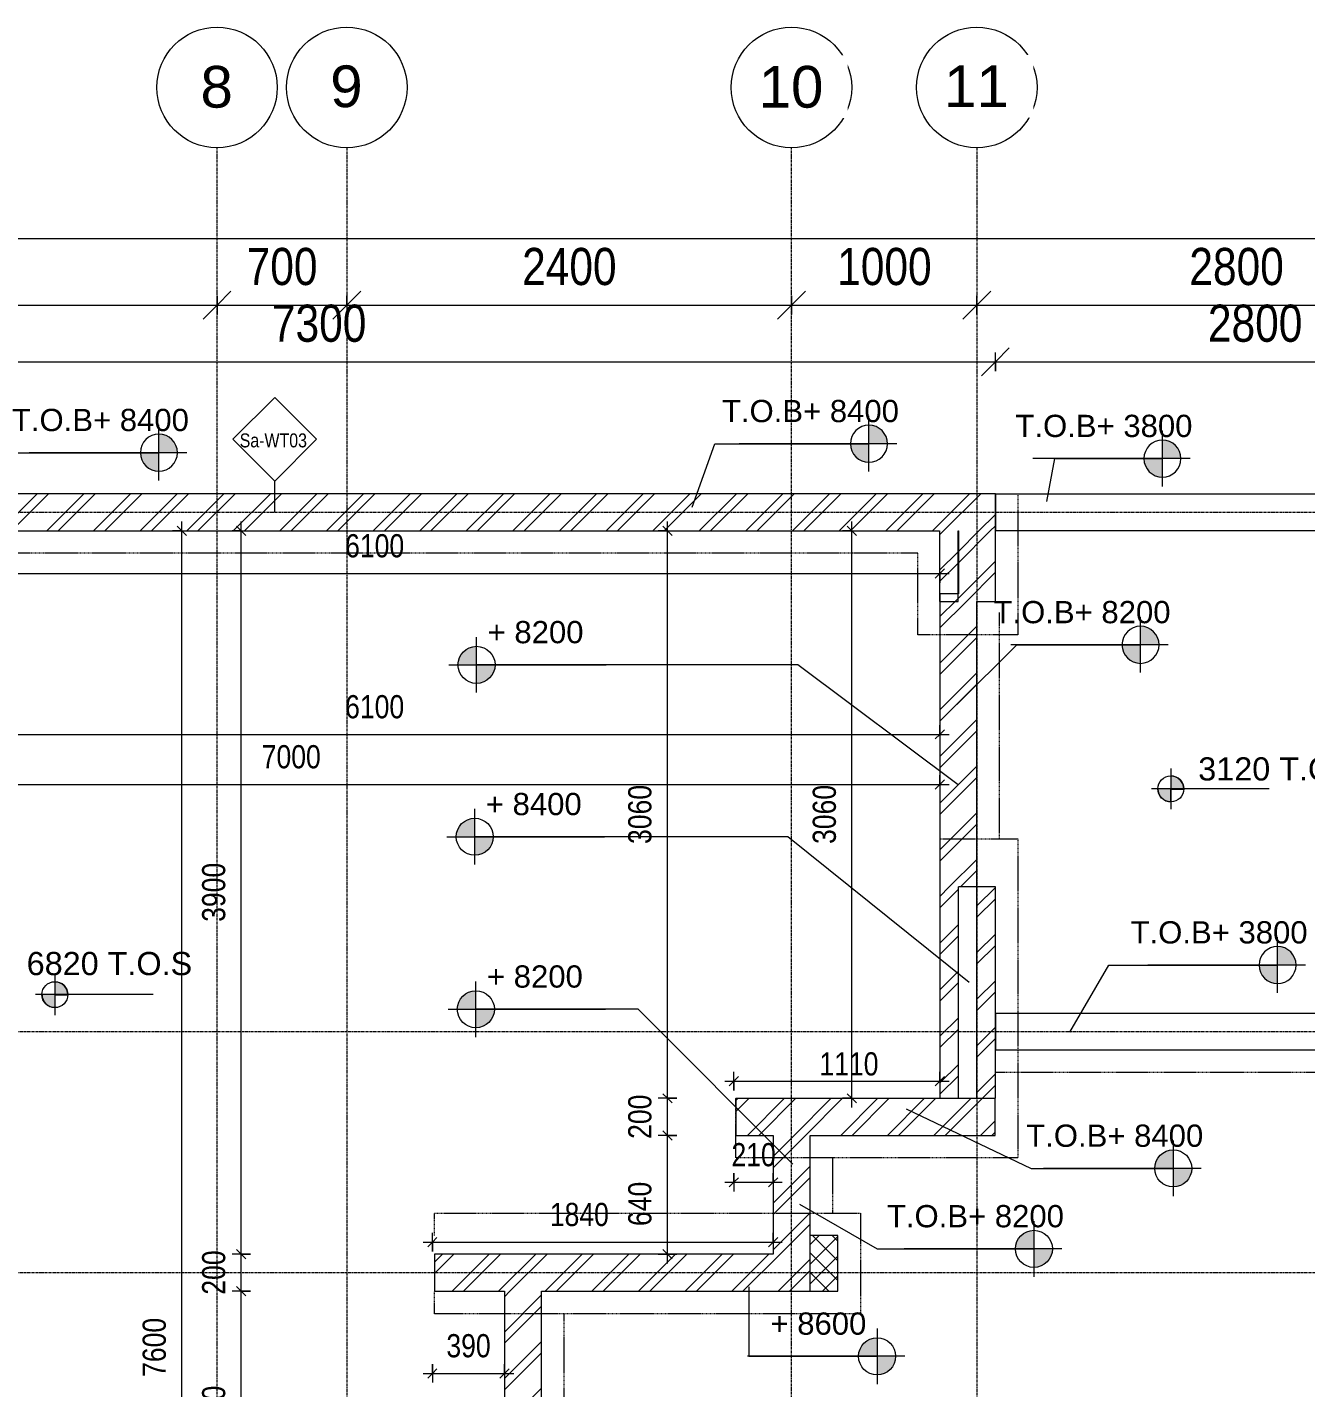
# Model space of a CAD drawing. Header units: millimetres. Extents: x -13951 to 24706, y -4881 to 8681.
# Drawn here: x 4919 to 11818, y 1159 to 8496 of the extents above; entities that cross this region are included whole.
import ezdxf

# ---------------------------------------------------------------- set-up
doc = ezdxf.new("R2010")
doc.units = ezdxf.units.MM
doc.linetypes.add('Grid Line', pattern=[22.225, 12.7, -3.175, 3.175, -3.175])
doc.linetypes.add('Hidden', pattern=[7.14375, 4.7625, -2.38125])
for name, color, linetype, lineweight in [('A-ANNO-DIMS', 211, 'Continuous', 9), ('A-ANNO-DIMS-50', 211, 'Continuous', 9), ('A-DETL-GENF', 92, 'Continuous', 18), ('A-DETL-HDLN', 90, 'Hidden', 18), ('A-DETL-MBND', 5, 'Continuous', 18), ('A-DETL-THIN', 151, 'Continuous', 18), ('A-WALL', 113, 'Continuous', 18), ('A-WALL-IDEN', 7, 'Continuous', 18), ('A-WALL-PATT', 111, 'Continuous', 18), ('G-ANNO-DIMS', 111, 'Continuous', 9), ('G-ANNO-TEXT', 231, 'Continuous', 9), ('S-GRID', 1, 'Continuous', 9), ('S-GRID-IDEN', 1, 'Continuous', 9)]:
    doc.layers.add(name, color=color, linetype=linetype, lineweight=lineweight)
doc.styles.add('Arial Narrow', font='ARIALN.TTF', dxfattribs={"height": 75})
doc.styles.add('Arial Narrow_2', font='ARIALN.TTF', dxfattribs={"height": 200})
doc.styles.add('Arial Narrow_3', font='ARIALN.TTF', dxfattribs={"height": 125})
doc.styles.add('Arial_1', font='arial.ttf', dxfattribs={"height": 225})
doc.styles.add('Arial_2', font='arial.ttf', dxfattribs={"height": 125})
doc.styles.add('Arial_3', font='arial.ttf', dxfattribs={"height": 120})
doc.dimstyles.new('dimension_line', dxfattribs={"dimscale": 304.8, "dimtxt": 127.928872, "dimasz": 0.164042, "dimexe": 0.164042, "dimexo": 0.0625, "dimgap": 0.164042, "dimtad": 1, "dimdec": 0, "dimrnd": 10, "dimzin": 0, "dimdsep": 46, "dimtxsty": 'Arial Narrow_3', "dimblk1": 'OBLIQUE', "dimblk2": 'OBLIQUE', "dimsah": 1, "dimcen": 0.09, "dimdle": 0.164042, "dimazin": 0, "dimtfac": 1, "dimtdec": 4, "dimtix": 1, "dimtmove": 0, "dimatfit": 3, "dimfxl": 0.164042, "dimfxlon": 1, "dimtvp": 1, "dimtolj": 1, "dimtzin": 0, "dimarcsym": 2})
doc.dimstyles.new('dimension_line_1', dxfattribs={"dimscale": 304.8, "dimtxt": 127.928872, "dimasz": 0.164042, "dimexe": 0.164042, "dimexo": 0.0625, "dimgap": 0.164042, "dimtad": 1, "dimdec": 0, "dimrnd": 10, "dimzin": 0, "dimdsep": 46, "dimtxsty": 'Arial Narrow_3', "dimblk1": 'OBLIQUE', "dimblk2": 'OBLIQUE', "dimsah": 1, "dimcen": 0.09, "dimdle": 0.164042, "dimazin": 0, "dimtfac": 1, "dimtdec": 4, "dimtix": 1, "dimtmove": 2, "dimatfit": 3, "dimfxl": 0.164042, "dimfxlon": 1, "dimtvp": 1, "dimtolj": 1, "dimtzin": 0, "dimarcsym": 2})
doc.dimstyles.new('dimension_line_3MM', dxfattribs={"dimscale": 304.8, "dimtxt": 204.686195, "dimasz": 0.492126, "dimexe": 0.164042, "dimexo": 0.0625, "dimgap": 0.164042, "dimtad": 1, "dimdec": 0, "dimrnd": 10, "dimzin": 0, "dimdsep": 46, "dimtxsty": 'Arial Narrow_2', "dimblk1": 'OBLIQUE', "dimblk2": 'OBLIQUE', "dimsah": 1, "dimcen": 0.09, "dimdle": 0.164042, "dimazin": 0, "dimtfac": 1, "dimtdec": 4, "dimtix": 1, "dimtmove": 0, "dimatfit": 3, "dimfxl": 0.164042, "dimfxlon": 1, "dimtvp": 1, "dimtolj": 1, "dimtzin": 0, "dimarcsym": 2})
pattern_1 = [(45, (0, 0), (-125.7236, 125.7236), []), (45, (0, 190.5), (-125.7236, 125.7236), [])]

# ---------------------------------------------------------------- blocks, each defined once
blk = doc.blocks.new('Grid - M_Grid Head - Circle-24584-BLOCKWORK RF PLAN')
at = {"layer": 'S-GRID-IDEN'}
blk.add_circle((0, 0), 6.5, dxfattribs=at)
blk = doc.blocks.new('M_Wall Tag1 - 12mm 2-498188-BLOCKWORK RF PLAN')
at = {"layer": 'A-WALL-IDEN', "lineweight": 9}
for p, q in [((-4.49, 0), (0.02, 4.51)), ((0.02, 4.51), (4.53, 0)), ((-4.49, 0), (0.02, -4.51)), ((0.02, -4.51), (4.53, 0))]:
    blk.add_line(p, q, dxfattribs=at)
blk = doc.blocks.new('DIMBLOCK39-BLOCKWORK RF PLAN')
at = {"layer": 'A-ANNO-DIMS-50', "transparency": 16777216}
for p, q in [((6074.5, 1679.8), (6049.5, 1704.8)), ((6124.5, 1679.8), (6024.5, 1679.8)), ((6074.5, 340.3), (6074.5, 1679.8)), ((6074.5, 1679.8), (6099.5, 1654.8)), ((6074.5, 1679.8), (6124.5, 1679.8)), ((6124.5, 340.3), (6024.5, 340.3)), ((6074.5, 340.3), (6049.5, 365.3)), ((6074.5, 340.3), (6099.5, 315.3)), ((6074.5, 340.3), (6124.5, 340.3))]:
    blk.add_line(p, q, dxfattribs=at)
at = {"layer": 'A-ANNO-DIMS-50', "color": 0, "transparency": 16777216, "insert": (5862.9, 851.7), "char_height": 125, "width": 380.132, "attachment_point": 1, "rotation": 90, "line_spacing_factor": 0.974696, "style": 'Arial Narrow_3'}
blk.add_mtext('1340', dxfattribs=at)
blk = doc.blocks.new('_Oblique')
at = {"color": 0, "linetype": 'ByBlock', "lineweight": -2}
blk.add_line((-0.5, -0.5), (0.5, 0.5), dxfattribs=at)
blk = doc.blocks.new('DIMBLOCK40-BLOCKWORK RF PLAN')
at = {"layer": 'A-ANNO-DIMS-50', "transparency": 16777216}
for p, q in [((6124.5, 1879.8), (6024.5, 1879.8)), ((6074.5, 1879.8), (6049.5, 1904.8)), ((6074.5, 1679.8), (6074.5, 1879.8)), ((6074.5, 1879.8), (6099.5, 1854.8)), ((6074.5, 1879.8), (6124.5, 1879.8)), ((6074.5, 1679.8), (6049.5, 1704.8)), ((6124.5, 1679.8), (6024.5, 1679.8)), ((6074.5, 1679.8), (6099.5, 1654.8)), ((6074.5, 1679.8), (6124.5, 1679.8))]:
    blk.add_line(p, q, dxfattribs=at)
at = {"layer": 'A-ANNO-DIMS-50', "color": 0, "transparency": 16777216, "insert": (5862.9, 1661), "char_height": 125, "width": 285.099, "attachment_point": 1, "rotation": 90, "line_spacing_factor": 0.974696, "style": 'Arial Narrow_3'}
blk.add_mtext('200', dxfattribs=at)
blk = doc.blocks.new('DIMBLOCK41-BLOCKWORK RF PLAN')
at = {"layer": 'A-ANNO-DIMS-50', "transparency": 16777216}
for p, q in [((6074.5, 5779.8), (6049.5, 5804.8)), ((6074.5, 1879.8), (6074.5, 5829.8)), ((6024.5, 5779.8), (6124.5, 5779.8)), ((6074.5, 5779.8), (6024.5, 5779.8)), ((6074.5, 5779.8), (6099.5, 5754.8)), ((6124.5, 1879.8), (6024.5, 1879.8)), ((6074.5, 1879.8), (6049.5, 1904.8)), ((6074.5, 1879.8), (6099.5, 1854.8)), ((6074.5, 1879.8), (6124.5, 1879.8))]:
    blk.add_line(p, q, dxfattribs=at)
at = {"layer": 'A-ANNO-DIMS-50', "color": 0, "transparency": 16777216, "insert": (5862.9, 3671.4), "char_height": 125, "width": 380.132, "attachment_point": 1, "rotation": 90, "line_spacing_factor": 0.974696, "style": 'Arial Narrow_3'}
blk.add_mtext('3900', dxfattribs=at)
blk = doc.blocks.new('DIMBLOCK43-BLOCKWORK RF PLAN')
at = {"layer": 'A-ANNO-DIMS-50', "transparency": 16777216}
for p, q in [((7105.4, 1894.5), (7105.4, 1994.5)), ((8943.6, 1994.5), (8943.6, 1894.5)), ((8943.6, 1944.5), (8943.6, 1994.5)), ((7055.4, 1944.5), (8993.6, 1944.5)), ((7105.4, 1944.5), (7080.4, 1919.5)), ((7105.4, 1944.5), (7130.4, 1969.5)), ((7105.4, 1944.5), (7105.4, 1894.5)), ((8943.6, 1944.5), (8918.6, 1919.5)), ((8943.6, 1944.5), (8968.6, 1969.5))]:
    blk.add_line(p, q, dxfattribs=at)
at = {"layer": 'A-ANNO-DIMS-50', "color": 0, "transparency": 16777216, "insert": (7739.2, 2156), "char_height": 125, "width": 380.132, "attachment_point": 1, "line_spacing_factor": 0.974696, "style": 'Arial Narrow_3'}
blk.add_mtext('1840', dxfattribs=at)
blk = doc.blocks.new('DIMBLOCK44-BLOCKWORK RF PLAN')
at = {"layer": 'A-ANNO-DIMS-50', "transparency": 16777216}
for p, q in [((8423.7, 2519.8), (8323.7, 2519.8)), ((8373.7, 2519.8), (8348.7, 2544.8)), ((8373.7, 1829.8), (8373.7, 2519.8)), ((8373.7, 2519.8), (8398.7, 2494.8)), ((8373.7, 2519.8), (8423.7, 2519.8)), ((8323.7, 1879.8), (8423.7, 1879.8)), ((8373.7, 1879.8), (8323.7, 1879.8)), ((8373.7, 1879.8), (8348.7, 1904.8)), ((8373.7, 1879.8), (8398.7, 1854.8))]:
    blk.add_line(p, q, dxfattribs=at)
at = {"layer": 'A-ANNO-DIMS-50', "color": 0, "transparency": 16777216, "insert": (8162.1, 2031), "char_height": 125, "width": 285.099, "attachment_point": 1, "rotation": 90, "line_spacing_factor": 0.974696, "style": 'Arial Narrow_3'}
blk.add_mtext('640', dxfattribs=at)
blk = doc.blocks.new('DIMBLOCK45-BLOCKWORK RF PLAN')
at = {"layer": 'A-ANNO-DIMS-50', "transparency": 16777216}
for p, q in [((8423.7, 2719.8), (8323.7, 2719.8)), ((8373.7, 2719.8), (8348.7, 2744.8)), ((8373.7, 2519.8), (8373.7, 2719.8)), ((8373.7, 2719.8), (8398.7, 2694.8)), ((8373.7, 2719.8), (8423.7, 2719.8)), ((8423.7, 2519.8), (8323.7, 2519.8)), ((8373.7, 2519.8), (8348.7, 2544.8)), ((8373.7, 2519.8), (8398.7, 2494.8)), ((8373.7, 2519.8), (8423.7, 2519.8))]:
    blk.add_line(p, q, dxfattribs=at)
at = {"layer": 'A-ANNO-DIMS-50', "color": 0, "transparency": 16777216, "insert": (8162.1, 2501), "char_height": 125, "width": 285.099, "attachment_point": 1, "rotation": 90, "line_spacing_factor": 0.974696, "style": 'Arial Narrow_3'}
blk.add_mtext('200', dxfattribs=at)
blk = doc.blocks.new('DIMBLOCK46-BLOCKWORK RF PLAN')
at = {"layer": 'A-ANNO-DIMS-50', "transparency": 16777216}
for p, q in [((8373.7, 5779.8), (8348.7, 5804.8)), ((8373.7, 2719.8), (8373.7, 5829.8)), ((8323.7, 5779.8), (8423.7, 5779.8)), ((8373.7, 5779.8), (8323.7, 5779.8)), ((8373.7, 5779.8), (8398.7, 5754.8)), ((8423.7, 2719.8), (8323.7, 2719.8)), ((8373.7, 2719.8), (8348.7, 2744.8)), ((8373.7, 2719.8), (8398.7, 2694.8)), ((8373.7, 2719.8), (8423.7, 2719.8))]:
    blk.add_line(p, q, dxfattribs=at)
at = {"layer": 'A-ANNO-DIMS-50', "color": 0, "transparency": 16777216, "insert": (8162.1, 4091.4), "char_height": 125, "width": 380.132, "attachment_point": 1, "rotation": 90, "line_spacing_factor": 0.974696, "style": 'Arial Narrow_3'}
blk.add_mtext('3060', dxfattribs=at)
blk = doc.blocks.new('DIMBLOCK47-BLOCKWORK RF PLAN')
at = {"layer": 'A-ANNO-DIMS-50', "transparency": 16777216}
for p, q in [((8732.6, 2316.9), (8732.6, 2216.9)), ((8732.6, 2266.9), (8732.6, 2316.9)), ((8732.6, 2266.9), (8757.6, 2291.9)), ((8943.6, 2316.9), (8943.6, 2216.9)), ((8943.6, 2266.9), (8943.6, 2316.9)), ((8943.6, 2266.9), (8968.6, 2291.9)), ((8682.6, 2266.9), (8993.6, 2266.9)), ((8732.6, 2266.9), (8707.6, 2241.9)), ((8943.6, 2266.9), (8918.6, 2241.9))]:
    blk.add_line(p, q, dxfattribs=at)
at = {"layer": 'A-ANNO-DIMS-50', "color": 0, "transparency": 16777216, "insert": (8719.3, 2478.4), "char_height": 125, "width": 285.099, "attachment_point": 1, "line_spacing_factor": 0.974696, "style": 'Arial Narrow_3'}
blk.add_mtext('210', dxfattribs=at)
blk = doc.blocks.new('DIMBLOCK48-BLOCKWORK RF PLAN')
at = {"layer": 'A-ANNO-DIMS-50', "transparency": 16777216}
for p, q in [((8732.6, 2762.6), (8732.6, 2862.6)), ((9843.2, 2862.6), (9843.2, 2762.6)), ((9843.2, 2812.6), (9843.2, 2862.6)), ((8682.6, 2812.6), (9893.2, 2812.6)), ((8732.6, 2812.6), (8707.6, 2787.6)), ((8732.6, 2812.6), (8757.6, 2837.6)), ((8732.6, 2812.6), (8732.6, 2762.6)), ((9843.2, 2812.6), (9818.2, 2787.6)), ((9843.2, 2812.6), (9868.2, 2837.6))]:
    blk.add_line(p, q, dxfattribs=at)
at = {"layer": 'A-ANNO-DIMS-50', "color": 0, "transparency": 16777216, "insert": (9193.9, 2968.1), "char_height": 125, "width": 380.132, "attachment_point": 1, "line_spacing_factor": 0.974696, "style": 'Arial Narrow_3'}
blk.add_mtext('1110', dxfattribs=at)
blk = doc.blocks.new('Spot Elevations - M_Spot Elevation - Target Filled-23738-BLOCKWORK RF PLAN')
at = {"layer": 'G-ANNO-DIMS'}
h = blk.add_hatch(color=256, dxfattribs=at)
edge = h.paths.add_edge_path()
edge.add_line((0, 0), (-2, 0))
edge.add_arc((0, 0), 2, 90, 180, ccw=False)
edge.add_line((0, 2), (0, 0))
h = blk.add_hatch(color=256, dxfattribs=at)
edge = h.paths.add_edge_path()
edge.add_line((0, 0), (2, 0))
edge.add_arc((0, 0), 2, 270, 360, ccw=False)
edge.add_line((0, -2), (0, 0))
for p, q in [((0, -3), (0, 3)), ((-3, 0), (14, 0))]:
    blk.add_line(p, q, dxfattribs=at)
blk.add_circle((0, 0), 2, dxfattribs=at)
blk = doc.blocks.new('DIMBLOCK64-BLOCKWORK RF PLAN')
at = {"layer": 'A-ANNO-DIMS-50', "transparency": 16777216}
for p, q in [((3743.2, 4732.5), (3743.2, 4632.5)), ((3743.2, 4682.5), (3743.2, 4732.5)), ((3743.2, 4682.5), (3768.2, 4707.5)), ((9843.2, 4732.5), (9843.2, 4632.5)), ((9843.2, 4682.5), (9843.2, 4732.5)), ((9843.2, 4682.5), (9868.2, 4707.5)), ((3743.2, 4682.5), (3718.2, 4657.5)), ((3743.2, 4682.5), (9893.2, 4682.5)), ((9843.2, 4682.5), (9818.2, 4657.5))]:
    blk.add_line(p, q, dxfattribs=at)
at = {"layer": 'A-ANNO-DIMS-50', "color": 0, "transparency": 16777216, "insert": (6634.8, 4894), "char_height": 125, "width": 380.132, "attachment_point": 1, "line_spacing_factor": 0.974696, "style": 'Arial Narrow_3'}
blk.add_mtext('6100', dxfattribs=at)
blk = doc.blocks.new('DIMBLOCK65-BLOCKWORK RF PLAN')
at = {"layer": 'A-ANNO-DIMS-50', "transparency": 16777216}
for p, q in [((9369.1, 5779.8), (9344.1, 5804.8)), ((9369.1, 2669.8), (9369.1, 5829.8)), ((9319.1, 5779.8), (9419.1, 5779.8)), ((9369.1, 5779.8), (9319.1, 5779.8)), ((9369.1, 5779.8), (9394.1, 5754.8)), ((9319.1, 2719.8), (9419.1, 2719.8)), ((9369.1, 2719.8), (9319.1, 2719.8)), ((9369.1, 2719.8), (9344.1, 2744.8)), ((9369.1, 2719.8), (9394.1, 2694.8))]:
    blk.add_line(p, q, dxfattribs=at)
at = {"layer": 'A-ANNO-DIMS-50', "color": 0, "transparency": 16777216, "insert": (9157.6, 4091.4), "char_height": 125, "width": 380.132, "attachment_point": 1, "rotation": 90, "line_spacing_factor": 0.974696, "style": 'Arial Narrow_3'}
blk.add_mtext('3060', dxfattribs=at)
blk = doc.blocks.new('DIMBLOCK68-BLOCKWORK RF PLAN')
at = {"layer": 'A-ANNO-DIMS-50', "transparency": 16777216}
for p, q in [((7105.4, 1286.7), (7105.4, 1186.7)), ((7105.4, 1236.7), (7105.4, 1286.7)), ((7105.4, 1236.7), (7130.4, 1261.7)), ((7494.4, 1286.7), (7494.4, 1186.7)), ((7494.4, 1236.7), (7494.4, 1286.7)), ((7494.4, 1236.7), (7519.4, 1261.7)), ((7055.4, 1236.7), (7544.4, 1236.7)), ((7105.4, 1236.7), (7080.4, 1211.7)), ((7494.4, 1236.7), (7469.4, 1211.7))]:
    blk.add_line(p, q, dxfattribs=at)
at = {"layer": 'A-ANNO-DIMS-50', "color": 0, "transparency": 16777216, "insert": (7181.1, 1448.3), "char_height": 125, "width": 285.099, "attachment_point": 1, "line_spacing_factor": 0.974696, "style": 'Arial Narrow_3'}
blk.add_mtext('390', dxfattribs=at)
blk = doc.blocks.new('DIMBLOCK71-BLOCKWORK RF PLAN')
at = {"layer": 'A-ANNO-DIMS-50', "lineweight": 18, "transparency": 16777216}
for p, q in [((-12056.8, 7357), (-11981.8, 7432)), ((12943.2, 7357), (13018.2, 7432)), ((-12056.8, 7357), (-12131.8, 7282)), ((12943.2, 7357), (12868.2, 7282))]:
    blk.add_line(p, q, dxfattribs=at)
at = {"layer": 'A-ANNO-DIMS-50', "transparency": 16777216}
for p, q in [((-12106.8, 7357), (12993.2, 7357)), ((-12056.8, 7307), (-12056.8, 7407)), ((-12056.8, 7357), (-12056.8, 7307)), ((12943.2, 7307), (12943.2, 7407)), ((12943.2, 7357), (12943.2, 7307))]:
    blk.add_line(p, q, dxfattribs=at)
at = {"layer": 'A-ANNO-DIMS-50', "color": 0, "transparency": 16777216, "insert": (126.4, 7665.5), "char_height": 200, "width": 760.263, "attachment_point": 1, "line_spacing_factor": 0.974696, "style": 'Arial Narrow_2'}
blk.add_mtext('25000', dxfattribs=at)
blk = doc.blocks.new('DIMBLOCK79-BLOCKWORK RF PLAN')
at = {"layer": 'A-ANNO-DIMS-50', "lineweight": 18, "transparency": 16777216}
for p, q in [((2743.6, 6997), (2818.6, 7072)), ((5943.6, 6997), (6018.6, 7072)), ((2743.6, 6997), (2668.6, 6922)), ((5943.6, 6997), (5868.6, 6922))]:
    blk.add_line(p, q, dxfattribs=at)
at = {"layer": 'A-ANNO-DIMS-50', "transparency": 16777216}
for p, q in [((2743.6, 7047), (2743.6, 6947)), ((2743.6, 6997), (2743.6, 7047)), ((5943.6, 7047), (5943.6, 6947)), ((5943.6, 6997), (5943.6, 7047)), ((2743.6, 6997), (5943.6, 6997))]:
    blk.add_line(p, q, dxfattribs=at)
at = {"layer": 'A-ANNO-DIMS-50', "color": 0, "transparency": 16777216, "insert": (4090.2, 7305.5), "char_height": 200, "width": 608.21, "attachment_point": 1, "line_spacing_factor": 0.974696, "style": 'Arial Narrow_2'}
blk.add_mtext('3200', dxfattribs=at)
blk = doc.blocks.new('DIMBLOCK80-BLOCKWORK RF PLAN')
at = {"layer": 'A-ANNO-DIMS-50', "lineweight": 18, "transparency": 16777216}
for p, q in [((5943.6, 6997), (6018.6, 7072)), ((6643.6, 6997), (6718.6, 7072)), ((5943.6, 6997), (5868.6, 6922)), ((6643.6, 6997), (6568.6, 6922))]:
    blk.add_line(p, q, dxfattribs=at)
at = {"layer": 'A-ANNO-DIMS-50', "transparency": 16777216}
for p, q in [((5943.6, 7047), (5943.6, 6947)), ((5943.6, 6997), (5943.6, 7047)), ((6643.6, 7047), (6643.6, 6947)), ((6643.6, 6997), (6643.6, 7047)), ((5943.6, 6997), (6643.6, 6997))]:
    blk.add_line(p, q, dxfattribs=at)
at = {"layer": 'A-ANNO-DIMS-50', "color": 0, "transparency": 16777216, "insert": (6103.5, 7305.5), "char_height": 200, "width": 456.158, "attachment_point": 1, "line_spacing_factor": 0.974696, "style": 'Arial Narrow_2'}
blk.add_mtext('700', dxfattribs=at)
blk = doc.blocks.new('DIMBLOCK81-BLOCKWORK RF PLAN')
at = {"layer": 'A-ANNO-DIMS-50', "lineweight": 18, "transparency": 16777216}
for p, q in [((6643.6, 6997), (6718.6, 7072)), ((9042.8, 6997), (9117.8, 7072)), ((6643.6, 6997), (6568.6, 6922)), ((9042.8, 6997), (8967.8, 6922))]:
    blk.add_line(p, q, dxfattribs=at)
at = {"layer": 'A-ANNO-DIMS-50', "transparency": 16777216}
for p, q in [((6643.6, 7047), (6643.6, 6947)), ((6643.6, 6997), (6643.6, 7047)), ((9042.8, 7047), (9042.8, 6947)), ((9042.8, 6997), (9042.8, 7047)), ((6643.6, 6997), (9042.8, 6997))]:
    blk.add_line(p, q, dxfattribs=at)
at = {"layer": 'A-ANNO-DIMS-50', "color": 0, "transparency": 16777216, "insert": (7589.8, 7305.5), "char_height": 200, "width": 608.21, "attachment_point": 1, "line_spacing_factor": 0.974696, "style": 'Arial Narrow_2'}
blk.add_mtext('2400', dxfattribs=at)
blk = doc.blocks.new('DIMBLOCK82-BLOCKWORK RF PLAN')
at = {"layer": 'A-ANNO-DIMS-50', "lineweight": 18, "transparency": 16777216}
for p, q in [((9042.8, 6997), (9117.8, 7072)), ((10043.2, 6997), (10118.2, 7072)), ((9042.8, 6997), (8967.8, 6922)), ((10043.2, 6997), (9968.2, 6922))]:
    blk.add_line(p, q, dxfattribs=at)
at = {"layer": 'A-ANNO-DIMS-50', "transparency": 16777216}
for p, q in [((9042.8, 7047), (9042.8, 6947)), ((9042.8, 6997), (9042.8, 7047)), ((10043.2, 6947), (10043.2, 7047)), ((9042.8, 6997), (10043.2, 6997)), ((10043.2, 6997), (10043.2, 6947))]:
    blk.add_line(p, q, dxfattribs=at)
at = {"layer": 'A-ANNO-DIMS-50', "color": 0, "transparency": 16777216, "insert": (9289.6, 7305.5), "char_height": 200, "width": 608.21, "attachment_point": 1, "line_spacing_factor": 0.974696, "style": 'Arial Narrow_2'}
blk.add_mtext('1000', dxfattribs=at)
blk = doc.blocks.new('DIMBLOCK83-BLOCKWORK RF PLAN')
at = {"layer": 'A-ANNO-DIMS-50', "lineweight": 18, "transparency": 16777216}
for p, q in [((10043.2, 6997), (10118.2, 7072)), ((12842.8, 6997), (12917.8, 7072)), ((10043.2, 6997), (9968.2, 6922)), ((12842.8, 6997), (12767.8, 6922))]:
    blk.add_line(p, q, dxfattribs=at)
at = {"layer": 'A-ANNO-DIMS-50', "transparency": 16777216}
for p, q in [((10043.2, 6947), (10043.2, 7047)), ((12842.8, 7047), (12842.8, 6947)), ((12842.8, 6997), (12842.8, 7047)), ((10043.2, 6997), (12842.8, 6997)), ((10043.2, 6997), (10043.2, 6947))]:
    blk.add_line(p, q, dxfattribs=at)
at = {"layer": 'A-ANNO-DIMS-50', "color": 0, "transparency": 16777216, "insert": (11189.6, 7305.5), "char_height": 200, "width": 608.21, "attachment_point": 1, "line_spacing_factor": 0.974696, "style": 'Arial Narrow_2'}
blk.add_mtext('2800', dxfattribs=at)
blk = doc.blocks.new('DIMBLOCK88-BLOCKWORK RF PLAN')
at = {"layer": 'A-ANNO-DIMS-50', "lineweight": 18, "transparency": 16777216}
for p, q in [((2843.2, 6691), (2918.2, 6766)), ((10143.2, 6691), (10218.2, 6766)), ((2843.2, 6691), (2768.2, 6616)), ((10143.2, 6691), (10068.2, 6616))]:
    blk.add_line(p, q, dxfattribs=at)
at = {"layer": 'A-ANNO-DIMS-50', "transparency": 16777216}
for p, q in [((2843.2, 6641), (2843.2, 6741)), ((2843.2, 6691), (10143.2, 6691)), ((2843.2, 6691), (2843.2, 6641)), ((10143.2, 6641), (10143.2, 6741)), ((10143.2, 6691), (10143.2, 6641))]:
    blk.add_line(p, q, dxfattribs=at)
at = {"layer": 'A-ANNO-DIMS-50', "color": 0, "transparency": 16777216, "insert": (6239.8, 6999.5), "char_height": 200, "width": 608.21, "attachment_point": 1, "line_spacing_factor": 0.974696, "style": 'Arial Narrow_2'}
blk.add_mtext('7300', dxfattribs=at)
blk = doc.blocks.new('DIMBLOCK89-BLOCKWORK RF PLAN')
at = {"layer": 'A-ANNO-DIMS-50', "lineweight": 18, "transparency": 16777216}
for p, q in [((10143.2, 6691), (10218.2, 6766)), ((12943.2, 6691), (13018.2, 6766)), ((10143.2, 6691), (10068.2, 6616)), ((12943.2, 6691), (12868.2, 6616))]:
    blk.add_line(p, q, dxfattribs=at)
at = {"layer": 'A-ANNO-DIMS-50', "transparency": 16777216}
for p, q in [((10143.2, 6641), (10143.2, 6741)), ((10143.2, 6691), (12993.2, 6691)), ((10143.2, 6691), (10143.2, 6641)), ((12943.2, 6641), (12943.2, 6741)), ((12943.2, 6691), (12943.2, 6641))]:
    blk.add_line(p, q, dxfattribs=at)
at = {"layer": 'A-ANNO-DIMS-50', "color": 0, "transparency": 16777216, "insert": (11289.8, 6999.5), "char_height": 200, "width": 608.21, "attachment_point": 1, "line_spacing_factor": 0.974696, "style": 'Arial Narrow_2'}
blk.add_mtext('2800', dxfattribs=at)
blk = doc.blocks.new('DIMBLOCK113-BLOCKWORK RF PLAN')
at = {"layer": 'A-ANNO-DIMS-50', "transparency": 16777216}
for p, q in [((3743.2, 5600.4), (3743.2, 5500.4)), ((3743.2, 5550.4), (3743.2, 5600.4)), ((9843.2, 5500.4), (9843.2, 5600.4)), ((3693.2, 5550.4), (9893.2, 5550.4)), ((3743.2, 5550.4), (3718.2, 5525.4)), ((3743.2, 5550.4), (3768.2, 5575.4)), ((9843.2, 5550.4), (9818.2, 5525.4)), ((9843.2, 5550.4), (9868.2, 5575.4)), ((9843.2, 5550.4), (9843.2, 5500.4))]:
    blk.add_line(p, q, dxfattribs=at)
at = {"layer": 'A-ANNO-DIMS-50', "color": 0, "transparency": 16777216, "insert": (6634.8, 5762), "char_height": 125, "width": 380.132, "attachment_point": 1, "line_spacing_factor": 0.974696, "style": 'Arial Narrow_3'}
blk.add_mtext('6100', dxfattribs=at)
blk = doc.blocks.new('DIMBLOCK121-BLOCKWORK RF PLAN')
at = {"layer": 'A-ANNO-DIMS-50', "transparency": 16777216}
for p, q in [((2793.2, 4412.8), (9893.2, 4412.8)), ((2843.2, 4412.8), (2818.2, 4387.8)), ((2843.2, 4462.8), (2843.2, 4362.8)), ((2843.2, 4412.8), (2843.2, 4462.8)), ((2843.2, 4412.8), (2868.2, 4437.8)), ((9843.2, 4412.8), (9818.2, 4387.8)), ((9843.2, 4462.8), (9843.2, 4362.8)), ((9843.2, 4412.8), (9843.2, 4462.8)), ((9843.2, 4412.8), (9868.2, 4437.8))]:
    blk.add_line(p, q, dxfattribs=at)
at = {"layer": 'A-ANNO-DIMS-50', "color": 0, "transparency": 16777216, "insert": (6184.8, 4624.3), "char_height": 125, "width": 380.132, "attachment_point": 1, "line_spacing_factor": 0.974696, "style": 'Arial Narrow_3'}
blk.add_mtext('7000', dxfattribs=at)
blk = doc.blocks.new('DIMBLOCK122-BLOCKWORK RF PLAN')
at = {"layer": 'A-ANNO-DIMS-50', "transparency": 16777216}
for p, q in [((5753.9, 5779.8), (5728.9, 5804.8)), ((5753.9, -1870.2), (5753.9, 5829.8)), ((5703.9, 5779.8), (5803.9, 5779.8)), ((5753.9, 5779.8), (5703.9, 5779.8)), ((5753.9, 5779.8), (5778.9, 5754.8)), ((5703.9, -1820.2), (5803.9, -1820.2)), ((5753.9, -1820.2), (5703.9, -1820.2)), ((5753.9, -1820.2), (5728.9, -1795.2)), ((5753.9, -1820.2), (5778.9, -1845.2))]:
    blk.add_line(p, q, dxfattribs=at)
at = {"layer": 'A-ANNO-DIMS-50', "color": 0, "transparency": 16777216, "insert": (5542.3, 1217.6), "char_height": 125, "width": 380.132, "attachment_point": 1, "rotation": 90, "line_spacing_factor": 0.974696, "style": 'Arial Narrow_3'}
blk.add_mtext('7600', dxfattribs=at)

msp = doc.modelspace()

# ---------------------------------------------------------------- hatches: boundary and pattern name
at = {"layer": 'A-DETL-GENF'}
for points in [[(11090.5, 4318.9), (11090.5, 4387.8), (11159.7, 4387.8), (11157.3, 4405.9), (11150.3, 4422.8), (11139.2, 4437.4), (11124.6, 4448.5), (11107.7, 4455.5), (11089.6, 4457.9), (11089.6, 4389.2), (11020.2, 4389.2), (11022.6, 4371), (11029.6, 4354), (11040.8, 4339.4), (11055.3, 4328.3), (11072.3, 4321.2)], [(5069.6, 3209.3), (5069.6, 3278.2), (5138.8, 3278.2), (5136.4, 3296.3), (5129.4, 3313.3), (5118.3, 3327.8), (5103.7, 3338.9), (5086.8, 3345.9), (5068.7, 3348.3), (5068.7, 3279.6), (4999.3, 3279.6), (5001.7, 3261.4), (5008.7, 3244.4), (5019.9, 3229.9), (5034.4, 3218.7), (5051.4, 3211.7)]]:
    msp.add_hatch(color=7, dxfattribs=at).paths.add_polyline_path(points)
at = {"layer": 'A-WALL-PATT'}
h = msp.add_hatch(dxfattribs=at)
h.set_pattern_fill('FP_2', color=256, style=0, pattern_type=2)
h.set_pattern_definition(pattern_1)
h.paths.add_polyline_path([(9842, 5779.8), (10143.2, 5779.8), (10143.2, 5979.8), (2843.2, 5979.8), (2843.2, 5779.8), (7291.3, 5779.8)])
h = msp.add_hatch(dxfattribs=at)
h.set_pattern_fill('FP_2', color=256, style=0, pattern_type=2)
h.set_pattern_definition(pattern_1)
h.paths.add_polyline_path([(9842, 5399.8), (9843.2, 5399.8), (9843.2, 5439.4), (9942, 5400.3), (9942, 5779.8), (9842, 5779.8)])
h = msp.add_hatch(dxfattribs=at)
h.set_pattern_fill('FP_2', color=256, style=0, pattern_type=2)
h.set_pattern_definition(pattern_1)
h.paths.add_polyline_path([(10143.2, 5399.8), (10143.2, 5779.8), (9943.2, 5779.8), (9943.2, 5399.8), (10043.2, 5399.8)])
h = msp.add_hatch(dxfattribs=at)
h.set_pattern_fill('FP_2', color=256, style=0, pattern_type=2)
h.set_pattern_definition(pattern_1)
h.paths.add_polyline_path([(9843.2, 3859.8), (10043.2, 3859.8), (10043.2, 5399.8), (9943.2, 5399.8), (9943.2, 5439.4), (9942, 5439.4), (9942, 5400.3), (9843.2, 5439.4)])
h = msp.add_hatch(dxfattribs=at)
h.set_pattern_fill('FP_2', color=256, style=0, pattern_type=2)
h.set_pattern_definition(pattern_1)
h.paths.add_polyline_path([(9943.2, 2719.8), (9943.2, 3859.8), (9843.2, 3859.8), (9843.2, 2719.8)])
h = msp.add_hatch(dxfattribs=at)
h.set_pattern_fill('FP_2', color=256, style=0, pattern_type=2)
h.set_pattern_definition(pattern_1)
h.paths.add_polyline_path([(10043.2, 2719.8), (10143.2, 2719.8), (10143.2, 3859.8), (10043.2, 3859.8), (10043.2, 3359)])
h = msp.add_hatch(dxfattribs=at)
h.set_pattern_fill('FP_2', color=256, style=0, pattern_type=2)
h.set_pattern_definition(pattern_1)
h.paths.add_polyline_path([(9143.6, 2519.8), (10141.6, 2519.8), (10141.6, 2719.8), (8743.6, 2719.8), (8743.6, 2519.8), (8943.6, 2519.8)])
h = msp.add_hatch(dxfattribs=at)
h.set_pattern_fill('FP_2', color=256, style=0, pattern_type=2)
h.set_pattern_definition(pattern_1)
h.paths.add_polyline_path([(8943.6, 1879.8), (9143.6, 1879.8), (9143.6, 2519.8), (8943.6, 2519.8), (8943.6, 2479.7)])
h = msp.add_hatch(dxfattribs=at)
h.set_pattern_fill('FP_1', color=256, style=0, pattern_type=2)
h.set_pattern_definition([(45, (0, 0), (-53.033, 53.033), []), (135, (0, 0), (-53.033, -53.033), [])])
h.paths.add_polyline_path([(9293.6, 1679.8), (9293.6, 1979.8), (9143.6, 1979.8), (9143.6, 1679.8)])
h = msp.add_hatch(dxfattribs=at)
h.set_pattern_fill('FP_2', color=256, style=0, pattern_type=2)
h.set_pattern_definition(pattern_1)
h.paths.add_polyline_path([(7694.4, 1679.8), (9143.6, 1679.8), (9143.6, 1879.8), (7116.4, 1879.8), (7116.4, 1679.8), (7494.4, 1679.8)])
h = msp.add_hatch(dxfattribs=at)
h.set_pattern_fill('FP_2', color=256, style=0, pattern_type=2)
h.set_pattern_definition(pattern_1)
h.paths.add_polyline_path([(7494.4, 340.3), (7694.4, 340.3), (7694.4, 1679.8), (7494.4, 1679.8), (7494.4, 373.1)])

# ---------------------------------------------------------------- linework, layer by layer
at = {"layer": 'A-DETL-HDLN'}
for p, q in [((10263.6, 5979.8), (10263.6, 5219.4)), ((9724.4, 5659.8), (2842.8, 5659.8)), ((9724.4, 5219.4), (9724.4, 5659.8)), ((10164.4, 5339.4), (10164.4, 4119.4)), ((10263.6, 5219.4), (9724.4, 5219.4)), ((9844.4, 4119.4), (10263.6, 4119.4)), ((10263.6, 4119.4), (10263.6, 2399.8)), ((13063.2, 2859.8), (10143.6, 2859.8)), ((8743.6, 2399.8), (8743.6, 2719.8)), ((10263.6, 2399.8), (8743.6, 2399.8)), ((9263.6, 2399.8), (9263.6, 2099.8)), ((7116.4, 2099.8), (9415.6, 2099.8)), ((7116.4, 1979.8), (7116.4, 2099.8)), ((9415.6, 2099.8), (9415.6, 1557.8)), ((7116.4, 1557.8), (7116.4, 1679.8)), ((9415.6, 1557.8), (7116.4, 1557.8)), ((7814.4, 1557.8), (7814.4, 20.3))]:
    msp.add_line(p, q, dxfattribs=at)
at = {"layer": 'A-DETL-MBND'}
for p, q in [((10143.6, 5979.8), (12943.2, 5979.8)), ((10143.6, 5979.8), (10143.6, 5779.8)), ((12743.2, 5779.8), (10143.6, 5779.8)), ((11089.7, 4498.4), (11089.7, 4278.4)), ((11619.7, 4388.4), (10984.7, 4388.4)), ((5068.8, 3388.8), (5068.8, 3168.8)), ((5598.8, 3278.8), (4963.8, 3278.8)), ((10143.6, 3179.8), (12743.2, 3179.8)), ((10143.6, 3179.8), (10143.6, 2979.8)), ((12943.2, 2979.8), (10143.6, 2979.8))]:
    msp.add_line(p, q, dxfattribs=at)
for centre in [(11089.7, 4388.4), (5068.8, 3278.8)]:
    msp.add_circle(centre, 70, dxfattribs=at)
at = {"layer": 'A-DETL-THIN'}
for p, q in [((11089.6, 4457.9), (11089.6, 4389.2)), ((11089.6, 4389.2), (11020.2, 4389.2)), ((11090.5, 4318.9), (11090.5, 4387.8)), ((11090.5, 4387.8), (11159.7, 4387.8)), ((5068.7, 3348.3), (5068.7, 3279.6)), ((5068.7, 3279.6), (4999.3, 3279.6)), ((5069.6, 3209.3), (5069.6, 3278.2)), ((5069.6, 3278.2), (5138.8, 3278.2))]:
    msp.add_line(p, q, dxfattribs=at)
for centre, radius, start, end in [((11089.6, 4387.8), 70.2, 0, 90), ((11090.5, 4389.2), 70.3, 180, 270), ((5068.7, 3278.2), 70.2, 360, 90), ((5069.6, 3279.6), 70.3, 180, 270)]:
    msp.add_arc(centre, radius, start, end, dxfattribs=at)
at = {"layer": 'A-WALL'}
for p, q in [((10143.2, 5979.8), (2843.2, 5979.8)), ((10143.2, 5399.8), (10143.2, 5979.8)), ((2843.2, 5779.8), (9842, 5779.8)), ((9842, 5779.8), (9842, 5399.8)), ((9942, 5779.8), (9943.2, 5779.8)), ((9942, 5399.8), (9942, 5779.8)), ((9943.2, 5779.8), (9943.2, 5439.4)), ((9843.2, 5439.4), (9843.2, 2719.8)), ((9943.2, 5439.4), (9843.2, 5439.4)), ((9842, 5399.8), (9942, 5399.8)), ((10043.2, 5399.8), (10143.2, 5399.8)), ((10043.2, 2719.8), (10043.2, 5399.8)), ((9943.2, 2719.8), (9943.2, 3859.8)), ((10143.2, 3859.8), (9943.2, 3859.8)), ((10143.2, 2719.8), (10143.2, 3859.8)), ((8743.6, 2719.8), (8743.6, 2519.8)), ((8743.6, 2719.8), (10143.2, 2719.8)), ((10141.6, 2519.8), (10141.6, 2719.8)), ((8743.6, 2519.8), (8943.6, 2519.8)), ((8943.6, 2519.8), (8943.6, 1879.8)), ((9143.6, 2519.8), (10141.6, 2519.8)), ((9143.6, 1679.8), (9143.6, 2519.8)), ((9293.6, 1979.8), (9143.6, 1979.8)), ((9293.6, 1679.8), (9293.6, 1979.8)), ((8943.6, 1879.8), (7116.4, 1879.8)), ((7116.4, 1879.8), (7116.4, 1679.8)), ((7116.4, 1679.8), (7494.4, 1679.8)), ((7494.4, 1679.8), (7494.4, 340.3)), ((7694.4, 1679.8), (9143.6, 1679.8)), ((7694.4, 140.3), (7694.4, 1679.8)), ((9143.6, 1679.8), (9293.6, 1679.8))]:
    msp.add_line(p, q, dxfattribs=at)
at = {"layer": 'A-WALL-IDEN', "lineweight": 9}
msp.add_line((6255.2, 5879.8), (6255.2, 6048), dxfattribs=at)
at = {"layer": 'G-ANNO-DIMS'}
for p, q in [((8506.5, 5908.1), (8629, 6249.6)), ((8629, 6249.6), (9460.8, 6249.6)), ((4692.7, 6201.4), (5629.9, 6201.4)), ((10420.6, 5938.7), (10463.4, 6169.4)), ((10463.4, 6169.4), (11044.4, 6169.4)), ((9935.9, 4842.9), (10258.3, 5165.3)), ((10258.3, 5165.3), (10926.2, 5165.3)), ((9077.6, 5057.3), (7343.7, 5057.3)), ((9941.5, 4410.9), (9077.6, 5057.3)), ((9022.4, 4130.2), (7334.1, 4130.2)), ((10002, 3345.2), (9022.4, 4130.2)), ((10545.6, 3076.5), (10754.5, 3438.4)), ((10754.5, 3438.4), (11665.6, 3438.4)), ((8215.2, 3200.3), (7340.1, 3200.3)), ((9050, 2365.5), (8215.2, 3200.3)), ((9660.9, 2662.3), (10336.7, 2341.9)), ((10336.7, 2341.9), (11102.7, 2341.9)), ((9087, 2149.6), (9505.7, 1908)), ((9505.7, 1908), (10351, 1908)), ((8813.6, 1704.1), (8813.6, 1328.7)), ((8813.6, 1328.7), (9504.8, 1328.7))]:
    msp.add_line(p, q, dxfattribs=at)
at = {"layer": 'S-GRID', "linetype": 'Grid Line'}
for p, q in [((5943.6, -4231.5), (5943.6, 7845.7)), ((6643.6, 7845.7), (6643.6, -4231.5)), ((9042.8, -4231.5), (9042.8, 7845.7)), ((10042.8, 7845.7), (10042.8, -4231.5)), ((-13301, 5879.8), (14070.8, 5879.8)), ((-13301, 3079.8), (14070.8, 3079.8)), ((-13301, 1779.8), (14070.8, 1779.8))]:
    msp.add_line(p, q, dxfattribs=at)

# ---------------------------------------------------------------- block references
at = {"layer": 'A-WALL-IDEN', "lineweight": 9, "xscale": 49.99999999999998, "yscale": 49.99999999999998, "zscale": 49.99999999999998}
msp.add_blockref('M_Wall Tag1 - 12mm 2-498188-BLOCKWORK RF PLAN', (6254.2, 6273.4), dxfattribs=at)
at = {"layer": 'G-ANNO-DIMS', "extrusion": (0, 0, -1), "xscale": 49.99999999999998, "yscale": 49.99999999999998, "zscale": 49.99999999999998}
for p in [(-9460.8, 6249.6), (-5629.9, 6201.4), (-11044.4, 6169.4), (-10926.2, 5165.3), (-11665.6, 3438.4)]:
    msp.add_blockref('Spot Elevations - M_Spot Elevation - Target Filled-23738-BLOCKWORK RF PLAN', p, dxfattribs=at)
at = {"layer": 'G-ANNO-DIMS', "xscale": 49.99999999999998, "yscale": 49.99999999999998, "zscale": 49.99999999999998}
for p in [(7343.7, 5057.3), (7334.1, 4130.2), (7340.1, 3200.3)]:
    msp.add_blockref('Spot Elevations - M_Spot Elevation - Target Filled-23738-BLOCKWORK RF PLAN', p, dxfattribs=at)
at = {"layer": 'G-ANNO-DIMS', "xscale": 49.99999999999998, "yscale": 49.99999999999998, "zscale": 49.99999999999998, "rotation": 180}
for p in [(11102.7, 2341.9), (10351, 1908), (9504.8, 1328.7)]:
    msp.add_blockref('Spot Elevations - M_Spot Elevation - Target Filled-23738-BLOCKWORK RF PLAN', p, dxfattribs=at)
at = {"layer": 'S-GRID-IDEN', "xscale": 49.99999999999998, "yscale": 49.99999999999998, "zscale": 49.99999999999998}
for p in [(5943.6, 8170.7), (9042.8, 8170.7)]:
    msp.add_blockref('Grid - M_Grid Head - Circle-24584-BLOCKWORK RF PLAN', p, dxfattribs=at)
at = {"layer": 'S-GRID-IDEN', "xscale": 49.99999999999998, "yscale": 49.99999999999998, "zscale": 49.99999999999998, "rotation": 180}
for p in [(6643.6, 8170.7), (10042.8, 8170.7)]:
    msp.add_blockref('Grid - M_Grid Head - Circle-24584-BLOCKWORK RF PLAN', p, dxfattribs=at)

# ---------------------------------------------------------------- texts
at = {"layer": 'A-WALL-IDEN', "lineweight": 9, "insert": (6066, 6305.1), "char_height": 75, "width": 452.953, "attachment_point": 1, "style": 'Arial Narrow'}
msp.add_mtext('Sa-WT03', dxfattribs=at)
at = {"layer": 'G-ANNO-DIMS', "char_height": 120, "attachment_point": 1, "line_spacing_factor": 0.941778, "style": 'Arial_3'}
for s, insert, width in [('T.O.B+ 8400', (8667.7, 6486), 1141.531), ('T.O.B+ 8400', (4836.8, 6437.8), 1141.531), ('T.O.B+ 3800', (10251.3, 6405.8), 1141.531), ('T.O.B+ 8200', (10133, 5401.7), 1141.531), ('+ 8200', (7403.5, 5293.8), 618.513), ('+ 8400', (7393.9, 4366.7), 618.513), ('T.O.B+ 3800', (10872.5, 3674.8), 1141.531), ('+ 8200', (7399.9, 3436.8), 618.513), ('T.O.B+ 8400', (10309.5, 2578.3), 1141.531), ('T.O.B+ 8200', (9557.9, 2144.4), 1141.531), ('+ 8600', (8929.6, 1565.1), 618.513)]:
    msp.add_mtext(s, dxfattribs=dict(at, insert=insert, width=width))
at = {"layer": 'G-ANNO-TEXT', "color": 7, "char_height": 125, "width": 1082.278, "attachment_point": 1, "style": 'Arial_2'}
for s, insert in [('3120 T.O.S', (11237.5, 4558.7)), ('6820 T.O.S', (4916.6, 3509.1))]:
    msp.add_mtext(s, dxfattribs=dict(at, insert=insert))

# ---------------------------------------------------------------- dimensions: what is measured, and where the dimension line sits
at = {"layer": 'A-ANNO-DIMS'}
for base, p1, p2, dimstyle, override, picture, middle in [((12943.2, 7357), (-12056.8, 7307), (12943.2, 7307), 'dimension_line_3MM', {"dimpost": '<>', "dimfxl": 25000}, 'DIMBLOCK71-BLOCKWORK RF PLAN', (443.2, 7509.2)), ((5943.6, 6997), (2743.6, 7047), (5943.6, 7047), 'dimension_line_3MM', {"dimpost": '<>', "dimfxl": 3200}, 'DIMBLOCK79-BLOCKWORK RF PLAN', (4343.6, 7149.2)), ((6643.6, 6997), (5943.6, 7047), (6643.6, 7047), 'dimension_line_3MM', {"dimpost": '<>', "dimfxl": 699.948408}, 'DIMBLOCK80-BLOCKWORK RF PLAN', (6293.6, 7149.2)), ((9042.8, 6997), (6643.6, 7047), (9042.8, 7047), 'dimension_line_3MM', {"dimpost": '<>', "dimfxl": 2399.229129}, 'DIMBLOCK81-BLOCKWORK RF PLAN', (7843.2, 7149.2)), ((10043.2, 6997), (9042.8, 7047), (10043.2, 6947), 'dimension_line_3MM', {"dimpost": '<>', "dimfxl": 1005.407913}, 'DIMBLOCK82-BLOCKWORK RF PLAN', (9543, 7149.2)), ((12842.8, 6997), (10043.2, 6947), (12842.8, 7047), 'dimension_line_3MM', {"dimpost": '<>', "dimfxl": 2801.362968}, 'DIMBLOCK83-BLOCKWORK RF PLAN', (11443, 7149.2)), ((10143.2, 6691), (2843.2, 6641), (10143.2, 6641), 'dimension_line_3MM', {"dimpost": '<>', "dimfxl": 7299.999999}, 'DIMBLOCK88-BLOCKWORK RF PLAN', (6493.2, 6843.1)), ((12943.2, 6691), (10143.2, 6641), (12943.2, 6641), 'dimension_line_3MM', {"dimpost": '<>', "dimfxl": 2800}, 'DIMBLOCK89-BLOCKWORK RF PLAN', (11543.2, 6843.1)), ((9843.2, 5550.4), (3743.2, 5600.4), (9843.2, 5500.4), 'dimension_line', {"dimpost": '<>', "dimfxl": 6100.842061}, 'DIMBLOCK113-BLOCKWORK RF PLAN', (6793.2, 5664.2)), ((9843.2, 4682.5), (3743.2, 4732.5), (9843.2, 4732.5), 'dimension_line', {"dimpost": '<>', "dimfxl": 6100.022447}, 'DIMBLOCK64-BLOCKWORK RF PLAN', (6793.2, 4796.3)), ((9843.2, 4412.8), (2843.2, 4462.8), (9843.2, 4462.8), 'dimension_line', {"dimpost": '<>', "dimfxl": 6999.999999}, 'DIMBLOCK121-BLOCKWORK RF PLAN', (6343.2, 4526.6)), ((8943.6, 2266.9), (8732.6, 2316.9), (8943.6, 2316.9), 'dimension_line', {"dimpost": '<>', "dimfxl": 211}, 'DIMBLOCK47-BLOCKWORK RF PLAN', (8838.1, 2380.7)), ((7494.4, 1236.7), (7105.4, 1286.7), (7494.4, 1286.7), 'dimension_line', {"dimpost": '<>', "dimfxl": 389}, 'DIMBLOCK68-BLOCKWORK RF PLAN', (7299.9, 1350.5))]:
    dim = msp.add_linear_dim(base=base, p1=p1, p2=p2, dimstyle=dimstyle, override=override, dxfattribs=at)
    dim.commit()
    dim.dimension.update_dxf_attribs({"geometry": picture, "text_midpoint": middle})
for base, p1, p2, override, picture, middle in [((5753.9, 5779.8), (5703.9, -1820.2), (5703.9, 5779.8), {"dimpost": '<>', "dimfxl": 7600}, 'DIMBLOCK122-BLOCKWORK RF PLAN', (5625.7, 1407.7)), ((8373.7, 2519.8), (8323.7, 1879.8), (8423.7, 2519.8), {"dimpost": '<>', "dimfxl": 647.765389}, 'DIMBLOCK44-BLOCKWORK RF PLAN', (8245.5, 2173.6))]:
    dim = msp.add_linear_dim(base=base, p1=p1, p2=p2, angle=90, dimstyle='dimension_line_1', override=override, dxfattribs=at)
    dim.commit()
    dim.dimension.update_dxf_attribs({"geometry": picture, "text_midpoint": middle, "dimtype": 160, "text_rotation": 90})
for base, p1, p2, override, picture, middle in [((6074.5, 5779.8), (6124.5, 1879.8), (6024.5, 5779.8), {"dimpost": '<>', "dimfxl": 3901.28184}, 'DIMBLOCK41-BLOCKWORK RF PLAN', (5960.7, 3829.8)), ((8373.7, 5779.8), (8423.7, 2719.8), (8323.7, 5779.8), {"dimpost": '<>', "dimfxl": 3061.633551}, 'DIMBLOCK46-BLOCKWORK RF PLAN', (8259.9, 4249.8)), ((9369.1, 5779.8), (9319.1, 2719.8), (9319.1, 5779.8), {"dimpost": '<>', "dimfxl": 3060}, 'DIMBLOCK65-BLOCKWORK RF PLAN', (9255.3, 4249.8)), ((8373.7, 2719.8), (8423.7, 2519.8), (8423.7, 2719.8), {"dimpost": '<>', "dimfxl": 200}, 'DIMBLOCK45-BLOCKWORK RF PLAN', (8259.9, 2619.8)), ((6074.5, 1879.8), (6124.5, 1679.8), (6124.5, 1879.8), {"dimpost": '<>', "dimfxl": 200}, 'DIMBLOCK40-BLOCKWORK RF PLAN', (5960.7, 1779.8)), ((6074.4775, 1679.8096), (6124.4775, 340.296), (6124.4775, 1679.8096), {"dimpost": '<>', "dimfxl": 1339.513617}, 'DIMBLOCK39-BLOCKWORK RF PLAN', (5960.6559, 1010.0528))]:
    dim = msp.add_linear_dim(base=base, p1=p1, p2=p2, angle=90, dimstyle='dimension_line', override=override, dxfattribs=at)
    dim.commit()
    dim.dimension.update_dxf_attribs({"geometry": picture, "text_midpoint": middle})
for base, p1, p2, override, picture, middle in [((9843.2, 2812.6), (8732.6, 2762.6), (9843.2, 2862.6), {"dimpost": '<>', "dimfxl": 1115.092982}, 'DIMBLOCK48-BLOCKWORK RF PLAN', (9384, 2884.8)), ((8943.6, 1944.5), (7105.4, 1894.5), (8943.6, 1994.5), {"dimpost": '<>', "dimfxl": 1840.947128}, 'DIMBLOCK43-BLOCKWORK RF PLAN', (7929.2, 2072.7))]:
    dim = msp.add_linear_dim(base=base, p1=p1, p2=p2, dimstyle='dimension_line_1', override=override, dxfattribs=at)
    dim.commit()
    dim.dimension.update_dxf_attribs({"geometry": picture, "text_midpoint": middle, "dimtype": 160})

# ---------------------------------------------------------------- next in the draw order: texts
at = {"layer": 'S-GRID-IDEN', "char_height": 225, "attachment_point": 1, "style": 'Arial_1', "bg_fill": 3, "box_fill_scale": 1.25, "bg_fill_color": 256, "bg_fill_true_color": 13158600, "bg_fill_transparency": 0}
for s, insert, width in [('8', (5854.3, 8287), 212.447), ('9', (6554.4, 8289.6), 212.447), ('10', (8865.7, 8287), 424.894), ('11', (9865.9, 8289.6), 424.894)]:
    msp.add_mtext(s, dxfattribs=dict(at, insert=insert, width=width))

doc.saveas('drawing.dxf')
